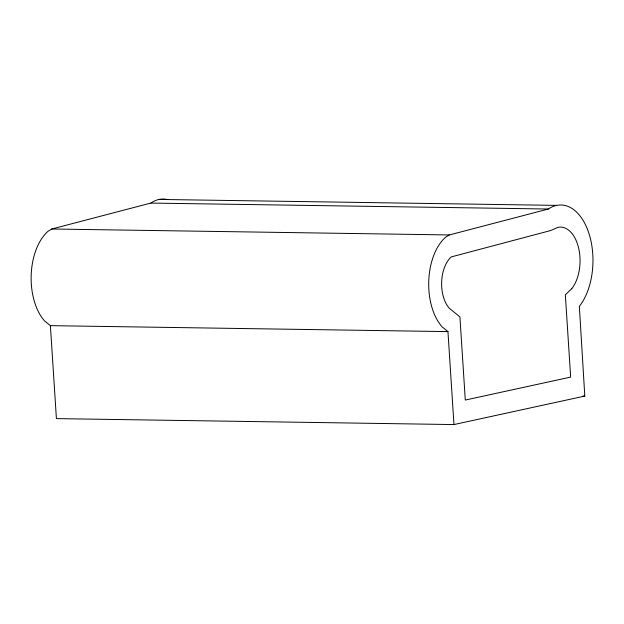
<?xml version="1.0" encoding="UTF-8"?>
<svg xmlns="http://www.w3.org/2000/svg" width="624" height="624" viewBox="0 0 624 624"><rect width="100%" height="100%" fill="white"/><g stroke="black" fill="none" stroke-linecap="round" stroke-linejoin="round"><path stroke-width="0.94" d="M167.731 199.602A56.308 32.9 -89.1 0 0 150.782 203.073L51.784 229L48.04 231.27A51.808 30.264 -89.1 0 0 44.561 320.884L50.396 325.65L447.954 331.609L453.968 424.57L56.41 418.61L50.396 325.65M453.968 424.57L584.797 396.068L579.345 306.361A56.308 32.9 -89.1 0 0 589.025 233.711A56.308 32.9 -89.1 0 0 548.348 209.024L449.342 234.952L445.598 237.229A51.808 30.264 -89.1 0 0 442.127 326.843L447.954 331.609M159.143 199.43L556.702 205.39M150.782 203.073L548.348 209.024M51.784 229L449.342 234.952M582.847 396.037L584.797 396.068M571.779 288.662L565.336 294.801L570.664 377.099L465.293 400.054L459.919 316.93L449.311 308.264A29.695 17.347 -89.1 0 1 451.308 256.901L550.696 230.529L558.02 227.339A34.203 19.984 -89.1 0 1 578.744 248.578A34.203 19.984 -89.1 0 1 571.779 288.662"/></g></svg>
